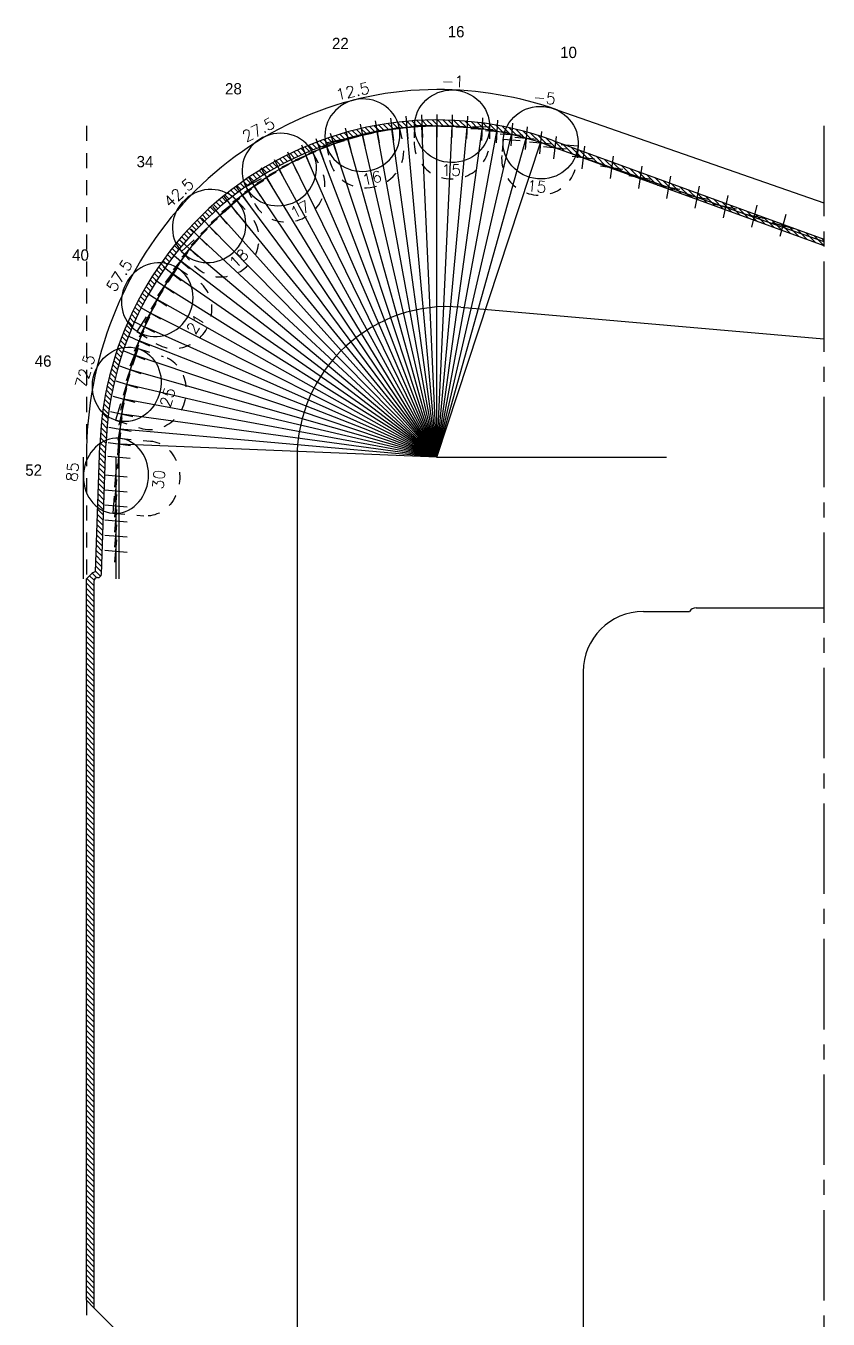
# Model space of a CAD drawing. Extents: x 129 to 184.4, y 10.4 to 28.2.
# Drawn here: x 177.72 to 184.38, y 16.85 to 27.59 of the extents above; entities that cross this region are included whole.
import ezdxf
from ezdxf.enums import TextEntityAlignment as Align

# ---------------------------------------------------------------- set-up
doc = ezdxf.new("R2010")
doc.units = 0
doc.header["$MEASUREMENT"] = 0
doc.linetypes.add('CENTER2', pattern=[1.125, 0.75, -0.125, 0.125, -0.125])
doc.linetypes.add('HIDDEN2', pattern=[0.1875, 0.125, -0.0625])
doc.layers.get('0').update_dxf_attribs({"linetype": 'CONTINUOUS'})
for name, color, linetype, true_color in [('Blade1', 30, 'CONTINUOUS', 0xff7f00), ('Blade2', 7, 'CONTINUOUS', 0xcccc00), ('Blade3', 7, 'CONTINUOUS', 0x00cc00), ('Blade4', 7, 'CONTINUOUS', 0x00cccc), ('Blade5', 7, 'CONTINUOUS', 0x0066cc), ('Blade6', 190, 'CONTINUOUS', 0x7f00ff), ('Blade7', 7, 'CONTINUOUS', 0xcc00cc)]:
    doc.layers.add(name, color=color, linetype=linetype, true_color=true_color)
doc.layers.add('CLine', color=5, linetype='CENTER2')
doc.layers.get('Blade1').off()
doc.layers.get('Blade3').off()
doc.layers.get('Blade4').off()
doc.layers.get('Blade5').off()
doc.layers.get('Blade6').off()
doc.styles.add('RomanS', font='romans')

# ---------------------------------------------------------------- blocks, each defined once
blk = doc.blocks.new('CMark')
at = {"layer": 'CLine'}
for p, q in [((-0.094, 0), (0.094, 0)), ((0, 0.094), (0, -0.094))]:
    blk.add_line(p, q, dxfattribs=at)
blk = doc.blocks.new('1613@15')
for p, q in [((-0.17, 0), (-0.312, 0)), ((0.171, 0), (0.312, 0))]:
    blk.add_line(p, q)
at = {"color": 8, "linetype": 'HIDDEN2', "ltscale": 0.5}
blk.add_line((-0.312, 0), (-0.312, -0.135), dxfattribs=at)
at = {"color": 8, "linetype": 'HIDDEN2', "ltscale": 0.5, "flags": 128}
blk.add_lwpolyline([(0.312, 0), (0.312, -0.135)], dxfattribs=at)
blk.add_ellipse((0, 0), major_axis=(-0.312, 0), ratio=0.965926, start_param=-3.141592653589793, end_param=3.141592653589793)
at = {"color": 8, "linetype": 'HIDDEN2', "ltscale": 0.5}
blk.add_ellipse((0, -0.135), major_axis=(-0.312, 0), ratio=0.965926, start_param=0, end_param=3.141593, dxfattribs=at)
blk.add_blockref('CMark', (0, 0))
at = {"style": 'RomanS'}
blk.add_text('15', height=0.094, dxfattribs=at).set_placement((0, -0.364), align=Align.MIDDLE_CENTER)
blk.add_attdef('ANG', text='', height=0.094, dxfattribs=at).set_placement((0, 0.298), align=Align.BOTTOM_CENTER)
blk = doc.blocks.new('1613@30')
for p, q in [((-0.17, 0), (-0.312, 0)), ((0.171, 0), (0.312, 0))]:
    blk.add_line(p, q)
at = {"color": 8, "linetype": 'HIDDEN2', "ltscale": 0.5}
blk.add_line((-0.312, 0), (-0.312, -0.26), dxfattribs=at)
at = {"color": 8, "linetype": 'HIDDEN2', "ltscale": 0.5, "flags": 128}
blk.add_lwpolyline([(0.312, 0), (0.312, -0.26)], dxfattribs=at)
at = {"extrusion": (0, 0, -1)}
blk.add_ellipse((0, 0), major_axis=(-0.312, 0), ratio=0.866025, start_param=-3.141592653589793, end_param=3.141592653589793, dxfattribs=at)
at = {"color": 8, "linetype": 'HIDDEN2', "ltscale": 0.5, "extrusion": (0, 0, -1)}
blk.add_ellipse((0, -0.26), major_axis=(-0.312, 0), ratio=0.866025, start_param=3.068877, end_param=6.355901, dxfattribs=at)
blk.add_blockref('CMark', (0, 0))
at = {"style": 'RomanS'}
blk.add_text('30', height=0.094, dxfattribs=at).set_placement((0, -0.356), align=Align.MIDDLE_CENTER)
blk.add_attdef('ANG', text='', height=0.094, dxfattribs=at).set_placement((0, 0.287), align=Align.BOTTOM_CENTER)
blk = doc.blocks.new('1613@20')
for p, q in [((-0.17, 0), (-0.312, 0)), ((0.171, 0), (0.312, 0))]:
    blk.add_line(p, q)
at = {"color": 8, "linetype": 'HIDDEN2', "ltscale": 0.5}
blk.add_line((-0.312, 0), (-0.312, -0.178), dxfattribs=at)
at = {"color": 8, "linetype": 'HIDDEN2', "ltscale": 0.5, "flags": 128}
blk.add_lwpolyline([(0.312, 0), (0.312, -0.178)], dxfattribs=at)
blk.add_ellipse((0, 0), major_axis=(-0.312, 0), ratio=0.939693, start_param=-3.141592653589793, end_param=3.141592653589793)
at = {"color": 8, "linetype": 'HIDDEN2', "ltscale": 0.5}
blk.add_ellipse((0, -0.178), major_axis=(-0.312, 0), ratio=0.939693, start_param=0, end_param=3.141593, dxfattribs=at)
blk.add_blockref('CMark', (0, 0))
at = {"style": 'RomanS'}
blk.add_text('20', height=0.094, dxfattribs=at).set_placement((0, -0.356), align=Align.MIDDLE_CENTER)
blk.add_attdef('ANG', text='', height=0.094, dxfattribs=at).set_placement((0, 0.298), align=Align.BOTTOM_CENTER)
blk = doc.blocks.new('1613@22.5')
for p, q in [((-0.17, 0), (-0.312, 0)), ((0.171, 0), (0.312, 0))]:
    blk.add_line(p, q)
at = {"color": 8, "linetype": 'HIDDEN2', "ltscale": 0.5}
blk.add_line((-0.312, 0), (-0.312, -0.178), dxfattribs=at)
at = {"color": 8, "linetype": 'HIDDEN2', "ltscale": 0.5, "flags": 128}
blk.add_lwpolyline([(0.312, 0), (0.312, -0.178)], dxfattribs=at)
at = {"extrusion": (0, 0, -1)}
blk.add_ellipse((0, 0), major_axis=(-0.312, 0), ratio=0.92388, start_param=-3.141592653589793, end_param=3.141592653589793, dxfattribs=at)
at = {"color": 8, "linetype": 'HIDDEN2', "ltscale": 0.5}
blk.add_ellipse((0, -0.199), major_axis=(0.312, 0), ratio=0.92388, start_param=3.141593, end_param=6.283185, dxfattribs=at)
blk.add_blockref('CMark', (0, 0))
at = {"style": 'RomanS'}
blk.add_text('22.5', height=0.094, dxfattribs=at).set_placement((0, -0.377), align=Align.MIDDLE_CENTER)
blk.add_attdef('ANG', text='', height=0.094, dxfattribs=at).set_placement((0, 0.298), align=Align.BOTTOM_CENTER)
blk = doc.blocks.new('1613@16')
for p, q in [((-0.17, 0), (-0.312, 0)), ((0.171, 0), (0.312, 0))]:
    blk.add_line(p, q)
at = {"color": 8, "linetype": 'HIDDEN2', "ltscale": 0.5}
blk.add_line((-0.312, 0), (-0.312, -0.143), dxfattribs=at)
at = {"color": 8, "linetype": 'HIDDEN2', "ltscale": 0.5, "flags": 128}
blk.add_lwpolyline([(0.312, 0), (0.312, -0.143)], dxfattribs=at)
at = {"extrusion": (0, 0, -1)}
blk.add_ellipse((0, 0), major_axis=(-0.312, 0), ratio=0.961248, start_param=-3.141592653589793, end_param=3.141592653589793, dxfattribs=at)
at = {"color": 8, "linetype": 'HIDDEN2', "ltscale": 0.5}
blk.add_ellipse((0, -0.143), major_axis=(0.312, 0), ratio=0.953717, start_param=3.141593, end_param=6.283185, dxfattribs=at)
blk.add_blockref('CMark', (0, 0))
at = {"style": 'RomanS'}
blk.add_text('16', height=0.094, dxfattribs=at).set_placement((0, -0.364), align=Align.MIDDLE_CENTER)
blk.add_attdef('ANG', text='', height=0.094, dxfattribs=at).set_placement((0, 0.298), align=Align.BOTTOM_CENTER)
blk = doc.blocks.new('1613@17')
for p, q in [((-0.17, 0), (-0.313, 0)), ((0.171, 0), (0.312, 0))]:
    blk.add_line(p, q)
at = {"color": 8, "linetype": 'HIDDEN2', "ltscale": 0.5}
blk.add_line((-0.313, 0), (-0.313, -0.152), dxfattribs=at)
at = {"color": 8, "linetype": 'HIDDEN2', "ltscale": 0.5, "flags": 128}
blk.add_lwpolyline([(0.312, 0), (0.312, -0.152)], dxfattribs=at)
blk.add_ellipse((0, 0), major_axis=(-0.312, 0), ratio=0.95632, start_param=3.141593, end_param=9.424778)
at = {"color": 8, "linetype": 'HIDDEN2', "ltscale": 0.5}
blk.add_ellipse((0, -0.152), major_axis=(-0.312, 0), ratio=0.95632, start_param=0, end_param=3.141593, dxfattribs=at)
blk.add_blockref('CMark', (0, 0))
at = {"style": 'RomanS'}
blk.add_text('17', height=0.094, dxfattribs=at).set_placement((0.001, -0.373), align=Align.MIDDLE_CENTER)
blk.add_attdef('ANG', text='', height=0.094, dxfattribs=at).set_placement((0, 0.298), align=Align.BOTTOM_CENTER)
blk = doc.blocks.new('1613@18')
for p, q in [((-0.17, 0), (-0.312, 0)), ((0.171, 0), (0.312, 0))]:
    blk.add_line(p, q)
at = {"color": 8, "linetype": 'HIDDEN2', "ltscale": 0.5}
blk.add_line((-0.312, 0), (-0.312, -0.159), dxfattribs=at)
at = {"color": 8, "linetype": 'HIDDEN2', "ltscale": 0.5, "flags": 128}
blk.add_lwpolyline([(0.312, 0), (0.312, -0.159)], dxfattribs=at)
at = {"extrusion": (0, 0, -1)}
blk.add_ellipse((0, 0), major_axis=(-0.312, 0), ratio=0.95104, start_param=-3.141592653589793, end_param=3.141592653589793, dxfattribs=at)
at = {"color": 8, "linetype": 'HIDDEN2', "ltscale": 0.5}
blk.add_ellipse((0, -0.161), major_axis=(0.312, 0), ratio=0.953717, start_param=3.141593, end_param=6.283185, dxfattribs=at)
blk.add_blockref('CMark', (0, 0))
at = {"style": 'RomanS'}
blk.add_text('18', height=0.094, dxfattribs=at).set_placement((0, -0.364), align=Align.MIDDLE_CENTER)
blk.add_attdef('ANG', text='', height=0.094, dxfattribs=at).set_placement((0, 0.298), align=Align.BOTTOM_CENTER)
blk = doc.blocks.new('1613@19')
for p, q in [((-0.17, 0), (-0.313, 0)), ((0.171, 0), (0.312, 0))]:
    blk.add_line(p, q)
at = {"color": 8, "linetype": 'HIDDEN2', "ltscale": 0.5}
blk.add_line((-0.313, 0), (-0.313, -0.169), dxfattribs=at)
at = {"color": 8, "linetype": 'HIDDEN2', "ltscale": 0.5, "flags": 128}
blk.add_lwpolyline([(0.312, 0), (0.312, -0.169)], dxfattribs=at)
at = {"extrusion": (0, 0, -1)}
blk.add_ellipse((0, 0), major_axis=(-0.312, 0), ratio=0.945519, start_param=3.141593, end_param=9.424778, dxfattribs=at)
at = {"color": 8, "linetype": 'HIDDEN2', "ltscale": 0.5}
blk.add_ellipse((0, -0.169), major_axis=(0.312, 0), ratio=0.945519, start_param=3.141593, end_param=6.283185, dxfattribs=at)
blk.add_blockref('CMark', (0, 0))
at = {"style": 'RomanS'}
blk.add_text('19', height=0.094, dxfattribs=at).set_placement((0, -0.379), align=Align.MIDDLE_CENTER)
blk.add_attdef('ANG', text='', height=0.094, dxfattribs=at).set_placement((0, 0.298), align=Align.BOTTOM_CENTER)
blk = doc.blocks.new('1613@21')
for p, q in [((-0.17, 0), (-0.313, 0)), ((0.171, 0), (0.312, 0))]:
    blk.add_line(p, q)
at = {"color": 8, "linetype": 'HIDDEN2', "ltscale": 0.5}
blk.add_line((-0.313, 0), (-0.313, -0.186), dxfattribs=at)
at = {"color": 8, "linetype": 'HIDDEN2', "ltscale": 0.5, "flags": 128}
blk.add_lwpolyline([(0.312, 0), (0.312, -0.186)], dxfattribs=at)
blk.add_ellipse((0, 0), major_axis=(-0.312, 0), ratio=0.933568, start_param=3.141593, end_param=9.424778)
at = {"color": 8, "linetype": 'HIDDEN2', "ltscale": 0.5}
blk.add_ellipse((0, -0.186), major_axis=(-0.312, 0), ratio=0.933568, start_param=0, end_param=3.141593, dxfattribs=at)
blk.add_blockref('CMark', (0, 0))
at = {"style": 'RomanS'}
blk.add_text('21', height=0.094, dxfattribs=at).set_placement((0, -0.377), align=Align.MIDDLE_CENTER)
blk.add_attdef('ANG', text='', height=0.094, dxfattribs=at).set_placement((0, 0.298), align=Align.BOTTOM_CENTER)
blk = doc.blocks.new('1613@22')
for p, q in [((-0.17, 0), (-0.313, 0)), ((0.171, 0), (0.312, 0))]:
    blk.add_line(p, q)
at = {"color": 8, "linetype": 'HIDDEN2', "ltscale": 0.5}
blk.add_line((-0.313, 0), (-0.313, -0.195), dxfattribs=at)
at = {"color": 8, "linetype": 'HIDDEN2', "ltscale": 0.5, "flags": 128}
blk.add_lwpolyline([(0.312, 0), (0.312, -0.195)], dxfattribs=at)
blk.add_ellipse((0, 0), major_axis=(-0.312, 0), ratio=0.927168, start_param=3.141593, end_param=9.424778)
at = {"color": 8, "linetype": 'HIDDEN2', "ltscale": 0.5}
blk.add_ellipse((0, -0.195), major_axis=(-0.312, 0), ratio=0.927168, start_param=0, end_param=3.141593, dxfattribs=at)
blk.add_blockref('CMark', (0, 0))
at = {"style": 'RomanS'}
blk.add_text('22', height=0.094, dxfattribs=at).set_placement((0.003, -0.376), align=Align.MIDDLE_CENTER)
blk.add_attdef('ANG', text='', height=0.094, dxfattribs=at).set_placement((0, 0.287), align=Align.BOTTOM_CENTER)
blk = doc.blocks.new('1613@23')
for p, q in [((-0.17, 0), (-0.313, 0)), ((0.171, 0), (0.312, 0))]:
    blk.add_line(p, q)
at = {"color": 8, "linetype": 'HIDDEN2', "ltscale": 0.5}
blk.add_line((-0.313, 0), (-0.313, -0.203), dxfattribs=at)
at = {"color": 8, "linetype": 'HIDDEN2', "ltscale": 0.5, "flags": 128}
blk.add_lwpolyline([(0.312, 0), (0.312, -0.203)], dxfattribs=at)
blk.add_ellipse((0, 0), major_axis=(-0.312, 0), ratio=0.920512, start_param=3.141593, end_param=9.424778)
at = {"color": 8, "linetype": 'HIDDEN2', "ltscale": 0.5}
blk.add_ellipse((0, -0.203), major_axis=(-0.312, 0), ratio=0.920512, start_param=0, end_param=3.141593, dxfattribs=at)
blk.add_blockref('CMark', (0, 0))
at = {"style": 'RomanS'}
blk.add_text('23', height=0.094, dxfattribs=at).set_placement((-0.001, -0.379), align=Align.MIDDLE_CENTER)
blk.add_attdef('ANG', text='', height=0.094, dxfattribs=at).set_placement((0, 0.287), align=Align.BOTTOM_CENTER)
blk = doc.blocks.new('1613@24')
for p, q in [((-0.17, 0), (-0.313, 0)), ((0.171, 0), (0.312, 0))]:
    blk.add_line(p, q)
at = {"color": 8, "linetype": 'HIDDEN2', "ltscale": 0.5}
blk.add_line((-0.313, 0), (-0.313, -0.212), dxfattribs=at)
at = {"color": 8, "linetype": 'HIDDEN2', "ltscale": 0.5, "flags": 128}
blk.add_lwpolyline([(0.312, 0), (0.312, -0.212)], dxfattribs=at)
blk.add_ellipse((0, 0), major_axis=(-0.312, 0), ratio=0.913536, start_param=3.141593, end_param=9.424778)
at = {"color": 8, "linetype": 'HIDDEN2', "ltscale": 0.5}
blk.add_ellipse((0, -0.212), major_axis=(-0.312, 0), ratio=0.910656, start_param=0, end_param=3.141593, dxfattribs=at)
blk.add_blockref('CMark', (0, 0))
at = {"style": 'RomanS'}
blk.add_text('24', height=0.094, dxfattribs=at).set_placement((0, -0.376), align=Align.MIDDLE_CENTER)
blk.add_attdef('ANG', text='', height=0.094, dxfattribs=at).set_placement((0, 0.287), align=Align.BOTTOM_CENTER)
blk = doc.blocks.new('1613@25')
for p, q in [((-0.17, 0), (-0.312, 0)), ((0.171, 0), (0.312, 0))]:
    blk.add_line(p, q)
at = {"color": 8, "linetype": 'HIDDEN2', "ltscale": 0.5}
blk.add_line((-0.312, 0), (-0.312, -0.22), dxfattribs=at)
at = {"color": 8, "linetype": 'HIDDEN2', "ltscale": 0.5, "flags": 128}
blk.add_lwpolyline([(0.312, 0), (0.312, -0.22)], dxfattribs=at)
blk.add_ellipse((0, 0), major_axis=(-0.312, 0), ratio=0.906308, start_param=-3.141592653589793, end_param=3.141592653589793)
at = {"color": 8, "linetype": 'HIDDEN2', "ltscale": 0.5}
blk.add_ellipse((0, -0.22), major_axis=(-0.312, 0), ratio=0.906308, start_param=0, end_param=3.141593, dxfattribs=at)
blk.add_blockref('CMark', (0, 0))
at = {"style": 'RomanS'}
blk.add_text('25', height=0.094, dxfattribs=at).set_placement((0, -0.356), align=Align.MIDDLE_CENTER)
blk.add_attdef('ANG', text='', height=0.094, dxfattribs=at).set_placement((0, 0.287), align=Align.BOTTOM_CENTER)
blk = doc.blocks.new('1613@26')
for p, q in [((-0.17, 0), (-0.313, 0)), ((0.171, 0), (0.312, 0))]:
    blk.add_line(p, q)
at = {"color": 8, "linetype": 'HIDDEN2', "ltscale": 0.5}
blk.add_line((-0.313, 0), (-0.313, -0.228), dxfattribs=at)
at = {"color": 8, "linetype": 'HIDDEN2', "ltscale": 0.5, "flags": 128}
blk.add_lwpolyline([(0.312, 0), (0.312, -0.228)], dxfattribs=at)
blk.add_ellipse((0, 0), major_axis=(-0.312, 0), ratio=0.898784, start_param=3.141593, end_param=9.424778)
at = {"color": 8, "linetype": 'HIDDEN2', "ltscale": 0.5}
blk.add_ellipse((0, -0.228), major_axis=(-0.312, 0), ratio=0.898784, start_param=0, end_param=3.141593, dxfattribs=at)
blk.add_blockref('CMark', (0, 0))
at = {"style": 'RomanS'}
blk.add_text('26', height=0.094, dxfattribs=at).set_placement((0, -0.381), align=Align.MIDDLE_CENTER)
blk.add_attdef('ANG', text='', height=0.094, dxfattribs=at).set_placement((0, 0.287), align=Align.BOTTOM_CENTER)
blk = doc.blocks.new('1613@27')
for p, q in [((-0.17, 0), (-0.313, 0)), ((0.171, 0), (0.312, 0))]:
    blk.add_line(p, q)
at = {"color": 8, "linetype": 'HIDDEN2', "ltscale": 0.5}
blk.add_line((-0.313, 0), (-0.313, -0.236), dxfattribs=at)
at = {"color": 8, "linetype": 'HIDDEN2', "ltscale": 0.5, "flags": 128}
blk.add_lwpolyline([(0.312, 0), (0.312, -0.236)], dxfattribs=at)
blk.add_ellipse((0, 0), major_axis=(-0.312, 0), ratio=0.891008, start_param=3.141593, end_param=9.424778)
at = {"color": 8, "linetype": 'HIDDEN2', "ltscale": 0.5}
blk.add_ellipse((0, -0.236), major_axis=(-0.312, 0), ratio=0.891008, start_param=0, end_param=3.141593, dxfattribs=at)
blk.add_blockref('CMark', (0, 0))
at = {"style": 'RomanS'}
blk.add_text('27', height=0.094, dxfattribs=at).set_placement((0.003, -0.384), align=Align.MIDDLE_CENTER)
blk.add_attdef('ANG', text='', height=0.094, dxfattribs=at).set_placement((0, 0.287), align=Align.BOTTOM_CENTER)
blk = doc.blocks.new('1613@28')
for p, q in [((-0.17, 0), (-0.313, 0)), ((0.171, 0), (0.312, 0))]:
    blk.add_line(p, q)
at = {"color": 8, "linetype": 'HIDDEN2', "ltscale": 0.5}
blk.add_line((-0.313, 0), (-0.313, -0.244), dxfattribs=at)
at = {"color": 8, "linetype": 'HIDDEN2', "ltscale": 0.5, "flags": 128}
blk.add_lwpolyline([(0.312, 0), (0.312, -0.244)], dxfattribs=at)
blk.add_ellipse((0, 0), major_axis=(-0.312, 0), ratio=0.882944, start_param=3.141593, end_param=9.424778)
at = {"color": 8, "linetype": 'HIDDEN2', "ltscale": 0.5}
blk.add_ellipse((0, -0.244), major_axis=(-0.312, 0), ratio=0.882944, start_param=0, end_param=3.141593, dxfattribs=at)
blk.add_blockref('CMark', (0, 0))
at = {"style": 'RomanS'}
blk.add_text('28', height=0.094, dxfattribs=at).set_placement((0, -0.389), align=Align.MIDDLE_CENTER)
blk.add_attdef('ANG', text='', height=0.094, dxfattribs=at).set_placement((0, 0.287), align=Align.BOTTOM_CENTER)
blk = doc.blocks.new('1613@29')
for p, q in [((-0.17, 0), (-0.313, 0)), ((0.171, 0), (0.312, 0))]:
    blk.add_line(p, q)
at = {"color": 8, "linetype": 'HIDDEN2', "ltscale": 0.5}
blk.add_line((-0.313, 0), (-0.313, -0.252), dxfattribs=at)
at = {"color": 8, "linetype": 'HIDDEN2', "ltscale": 0.5, "flags": 128}
blk.add_lwpolyline([(0.312, 0), (0.312, -0.252)], dxfattribs=at)
blk.add_ellipse((0, 0), major_axis=(-0.312, 0), ratio=0.874624, start_param=3.141593, end_param=9.424778)
at = {"color": 8, "linetype": 'HIDDEN2', "ltscale": 0.5}
blk.add_ellipse((0, -0.252), major_axis=(-0.312, 0), ratio=0.874624, start_param=0, end_param=3.141593, dxfattribs=at)
blk.add_blockref('CMark', (0, 0))
at = {"style": 'RomanS'}
blk.add_text('29', height=0.094, dxfattribs=at).set_placement((0.006, -0.395), align=Align.MIDDLE_CENTER)
blk.add_attdef('ANG', text='', height=0.094, dxfattribs=at).set_placement((0, 0.287), align=Align.BOTTOM_CENTER)
blk = doc.blocks.new('1613@17.5')
for p, q in [((-0.17, 0), (-0.312, 0)), ((0.171, 0), (0.312, 0))]:
    blk.add_line(p, q)
at = {"color": 8, "linetype": 'HIDDEN2', "ltscale": 0.5}
blk.add_line((-0.312, 0), (-0.312, -0.159), dxfattribs=at)
at = {"color": 8, "linetype": 'HIDDEN2', "ltscale": 0.5, "flags": 128}
blk.add_lwpolyline([(0.312, 0), (0.312, -0.159)], dxfattribs=at)
at = {"extrusion": (0, 0, -1)}
blk.add_ellipse((0, 0), major_axis=(-0.312, 0), ratio=0.953717, start_param=-3.141592653589793, end_param=3.141592653589793, dxfattribs=at)
at = {"color": 8, "linetype": 'HIDDEN2', "ltscale": 0.5}
blk.add_ellipse((0, -0.159), major_axis=(0.312, 0), ratio=0.953717, start_param=3.141593, end_param=6.283185, dxfattribs=at)
blk.add_blockref('CMark', (0, 0))
at = {"style": 'RomanS'}
blk.add_text('17.5', height=0.094, dxfattribs=at).set_placement((0, -0.364), align=Align.MIDDLE_CENTER)
blk.add_attdef('ANG', text='', height=0.094, dxfattribs=at).set_placement((0, 0.298), align=Align.BOTTOM_CENTER)

msp = doc.modelspace()

# ---------------------------------------------------------------- hatches: boundary and pattern name
h = msp.add_hatch()
h.set_pattern_fill('ANSI31', color=8, scale=0.25, angle=90)
h.set_pattern_definition([(135, (148.712972, 25.50668), (-0.022097087, -0.022097087), [])])
h.paths.add_polyline_path([(178.28016, 22.97543, -0.41421356), (178.31141, 23.00668, 0.40402623), (178.34264, 23.03683), (178.37986, 24.10265, -0.50952545), (182.06874, 26.59083), (184.34266, 25.76319), (184.34266, 25.8164), (182.08585, 26.63781, 0.50952545), (178.32989, 24.10439), (178.29324, 23.05462, 0.14085858), (178.25396, 23.03288), (178.21766, 22.99658), (178.21766, 17.00738), (178.28016, 16.94488)])

# ---------------------------------------------------------------- linework, layer by layer
at = {"color": 6}
for p, q in [((182.13338, 26.8881), (184.34266, 26.11742)), ((182.03395, 26.60323), (184.34266, 25.79787)), ((178.19266, 24.00668), (178.19266, 22.99658)), ((178.46363, 24.00668), (178.46363, 22.99658))]:
    msp.add_line(p, q, dxfattribs=at)
at = {"color": 1, "linetype": 'HIDDEN2'}
for p, q in [((178.21766, 26.75668), (178.21766, 22.99658)), ((178.21766, 17.00738), (178.21766, 14.75668))]:
    msp.add_line(p, q, dxfattribs=at)
for p, q in [((181.74877, 26.68574), (181.74889, 26.68571)), ((181.98958, 26.61829), (181.98974, 26.61823)), ((182.06874, 26.59083), (184.34266, 25.76319)), ((178.34264, 23.03683), (178.37986, 24.10265)), ((178.48863, 24.00668), (178.48863, 22.99658)), ((178.28016, 22.97543), (178.28016, 16.94488)), ((182.84266, 22.72543), (183.22604, 22.72543)), ((183.28016, 22.75668), (184.34266, 22.75668)), ((182.34266, 22.22543), (182.34266, 16.75668)), ((178.28016, 16.94488), (178.84266, 16.38238))]:
    msp.add_line(p, q)
at = {"color": 8}
for p, q in [((182.08585, 26.63781), (184.34266, 25.8164)), ((184.34266, 25.8164), (184.34266, 25.76319)), ((181.32661, 25.25192), (184.34266, 24.98805)), ((178.29324, 23.05462), (178.32989, 24.10439)), ((179.96766, 24.00668), (179.96766, 15.73286)), ((178.25396, 23.03288), (178.21766, 22.99658)), ((178.21766, 17.00738), (178.21766, 22.99658)), ((178.21766, 17.00738), (178.28016, 16.94488))]:
    msp.add_line(p, q, dxfattribs=at)
at = {"color": 8, "lineweight": 0}
for p, q in [((178.25396, 23.03288), (178.21766, 22.99658)), ((178.21766, 22.99658), (178.21766, 17.00738)), ((178.21766, 17.00738), (178.28016, 16.94488))]:
    msp.add_line(p, q, dxfattribs=at)
at = {"color": 6}
for radius in [3.05185, 2.75]:
    msp.add_arc((181.12819, 24.00668), radius, 70.769487, 90, dxfattribs=at)
at = {"color": 8}
for centre, radius, start, end in [((181.12819, 24.00668), 2.8, 70, 178), ((181.21766, 24.00668), 1.25, 85, 180), ((178.31141, 22.97543), 0.08125, 102.928591, 135), ((178.31141, 22.97543), 0.08125, 103.342364, 135)]:
    msp.add_arc(centre, radius, start, end, dxfattribs=at)
for centre, radius, start, end in [((181.12819, 24.00668), 2.75, 70, 178), ((178.31141, 22.97543), 0.03125, 90, 180), ((178.31141, 23.03793), 0.03125, 270, 0), ((182.84266, 22.22543), 0.5, 90, 180), ((183.28016, 22.69418), 0.0625, 90, 150)]:
    msp.add_arc(centre, radius, start, end)
at = {"color": 6}
for major_axis, ratio in [((0, 3.05185), 0.95369139), ((0, 2.75), 0.95983893)]:
    msp.add_ellipse((181.12819, 24.00668), major_axis=major_axis, ratio=ratio, start_param=0, end_param=1.57079633, dxfattribs=at)
at = {"layer": 'Blade7'}
for q in [(180.87945, 26.74444), (181.00412, 26.75364), (181.12908, 26.75668), (181.25405, 26.75379), (181.37875, 26.7452), (180.38983, 26.64689), (180.51029, 26.68027), (180.63224, 26.7077), (180.7554, 26.72911), (181.50294, 26.73095), (181.50294, 26.73095), (181.62636, 26.71105), (181.74883, 26.68547), (181.86991, 26.6544), (180.1545, 26.56273), (180.27114, 26.60768), (181.98966, 26.6177), (179.92842, 26.45618), (180.04017, 26.51219), (179.71362, 26.32843), (179.81949, 26.39487), (179.61102, 26.25702), (179.41651, 26.10008), (179.51192, 26.18084), (179.32498, 26.01494), (179.23751, 25.92565), (179.15427, 25.8324), (179.0754, 25.73542), (179.00105, 25.63493), (178.93135, 25.53117), (178.86641, 25.42436), (178.80635, 25.31473), (178.75127, 25.20253), (178.70124, 25.08797), (178.65635, 24.97131), (178.61667, 24.85278), (178.58226, 24.73261), (178.55316, 24.61104), (178.52943, 24.48831), (178.51109, 24.36467), (178.49818, 24.24034), (178.4907, 24.11556), (183.03533, 24.00668)]:
    msp.add_line((181.12819, 24.00668), q, dxfattribs=at)
at = {"layer": 'CLine'}
msp.add_line((184.34266, 26.75668), (184.34266, 14.75668), dxfattribs=at)

# ---------------------------------------------------------------- block references
at = {"layer": 'Blade1'}
msp.add_blockref('1613@15', (181.12908, 26.75668), dxfattribs=at)
for name, p, rotation in [('1613@16', (180.38983, 26.64689), 15), ('1613@15', (181.86991, 26.6544), 355), ('1613@17', (179.71362, 26.32843), 29.99999999999999), ('1613@15', (182.57977, 26.41228), 351.9999999999999), ('1613@15', (183.28792, 26.16558), 349), ('1613@19', (179.15427, 25.8324), 45), ('1613@22.5', (184.00045, 25.9309), 345), ('1613@21', (178.75127, 25.20253), 59.99999999999999), ('1613@26', (178.52943, 24.48831), 75.00000000000001), ('1613@30', (178.46363, 23.72744), 85)]:
    msp.add_blockref(name, p, dxfattribs=dict(at, rotation=rotation))
at = {"layer": 'Blade2'}
for name, p, rotation, values in [('1613@15', (181.25405, 26.75379), 359, {'ANG': '-1'}), ('1613@16', (180.51029, 26.68027), 12.5, {'ANG': '12.5'}), ('1613@15', (181.98966, 26.6177), 355, {'ANG': '-5'}), ('1613@17', (179.81949, 26.39487), 27.5, {'ANG': '27.5'}), ('1613@18', (179.23751, 25.92565), 42.5, {'ANG': '42.5'}), ('1613@21', (178.80635, 25.31473), 57.49999999999999, {'ANG': '57.5'}), ('1613@25', (178.55316, 24.61104), 72.50000000000001, {'ANG': '72.5'}), ('1613@30', (178.46363, 23.85244), 85, {'ANG': '85'})]:
    msp.add_blockref(name, p, dxfattribs=dict(at, rotation=rotation)).add_auto_attribs(values)
at = {"layer": 'Blade3'}
for name, p, rotation in [('1613@15', (180.63224, 26.7077), 10), ('1613@15', (181.37875, 26.7452), 358), ('1613@17', (179.92842, 26.45618), 25), ('1613@15', (182.10767, 26.57681), 354.0000000000001), ('1613@15', (182.81582, 26.33001), 351), ('1613@18', (179.32498, 26.01494), 40), ('1613@17.5', (183.52509, 26.08674), 348), ('1613@20', (178.86641, 25.42436), 55), ('1613@24', (178.58226, 24.73261), 70), ('1613@30', (178.48863, 24.00668), 85), ('1613@30', (178.46363, 23.22744), 85)]:
    msp.add_blockref(name, p, dxfattribs=dict(at, rotation=rotation))
at = {"layer": 'Blade4'}
for name, p, rotation in [('1613@15', (180.7554, 26.72911), 7.499999999999999), ('1613@15', (181.50294, 26.73095), 357), ('1613@16', (180.04017, 26.51219), 22.5), ('1613@18', (179.41651, 26.10008), 37.50000000000001), ('1613@20', (178.93135, 25.53117), 52.5), ('1613@23', (178.61667, 24.85278), 67.5), ('1613@29', (178.4907, 24.11556), 82.49999999999999), ('1613@30', (178.46363, 23.35244), 85)]:
    msp.add_blockref(name, p, dxfattribs=dict(at, rotation=rotation))
at = {"layer": 'Blade5'}
for name, p, rotation in [('1613@15', (180.87945, 26.74444), 4.999999999999998), ('1613@16', (180.1545, 26.56273), 20), ('1613@15', (181.62636, 26.71105), 356), ('1613@15', (182.34372, 26.49455), 353), ('1613@18', (179.51192, 26.18084), 35), ('1613@15', (183.05187, 26.24773), 350.0000000000001), ('1613@20', (183.76272, 26.0085), 347), ('1613@19', (179.00105, 25.63493), 49.99999999999999), ('1613@23', (178.65635, 24.97131), 65), ('1613@28', (178.49818, 24.24034), 80), ('1613@30', (178.46363, 23.47744), 85)]:
    msp.add_blockref(name, p, dxfattribs=dict(at, rotation=rotation))
at = {"layer": 'Blade6'}
for name, p, rotation in [('1613@15', (181.00412, 26.75364), 2.5), ('1613@16', (180.27114, 26.60768), 17.5), ('1613@15', (181.74883, 26.68547), 356), ('1613@17', (179.61102, 26.25702), 32.5), ('1613@19', (179.0754, 25.73542), 47.5), ('1613@22', (178.70124, 25.08797), 62.50000000000001), ('1613@27', (178.51109, 24.36467), 77.5), ('1613@30', (178.46363, 23.60244), 85)]:
    msp.add_blockref(name, p, dxfattribs=dict(at, rotation=rotation))

# ---------------------------------------------------------------- texts
at = {"layer": 'Blade2'}
for s, p in [('22', (180.32697, 27.39464)), ('16', (181.28788, 27.49237)), ('10', (182.22115, 27.32043)), ('28', (179.4391, 27.01849)), ('34', (178.70443, 26.41376)), ('40', (178.16933, 25.63808)), ('46', (177.85867, 24.75779)), ('52', (177.78016, 23.85244))]:
    msp.add_text(s, height=0.09375, dxfattribs=at).set_placement(p, align=Align.CENTER)

doc.saveas('drawing.dxf')
